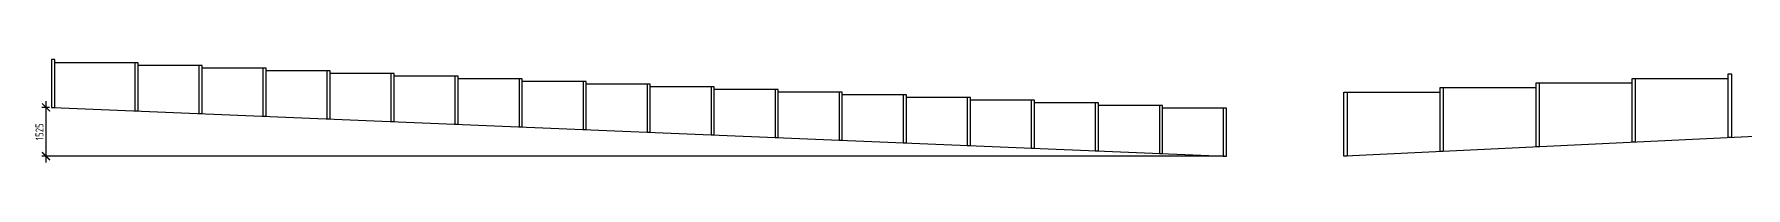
# Model space of a CAD drawing. Header units: millimetres. Extents: x 743280 to 1140305, y -337608 to -106611.
# Drawn here: x 850517 to 903985, y -110026 to -106801 of the extents above; entities that cross this region are included whole.
import ezdxf

# ---------------------------------------------------------------- set-up
doc = ezdxf.new("R2010")
doc.units = ezdxf.units.MM
doc.header["$PDMODE"] = 35
doc.layers.get('Defpoints').update_dxf_attribs({"color": 9})
for name, color, linetype, lineweight in [('ОСНОВНЫЕ', 7, 'Continuous', 30), ('РАЗМЕРЫ', 42, 'Continuous', 13), ('Текст', 7, 'Continuous', 25)]:
    doc.layers.add(name, color=color, linetype=linetype, lineweight=lineweight)
doc.styles.add('GOST 2.304', font='CS_Gost2304.shx')
doc.dimstyles.new('СПДС', dxfattribs={"dimtxt": 2.5, "dimasz": 2.5, "dimexe": 1.25, "dimexo": 0.625, "dimtad": 1, "dimdec": 0, "dimtxsty": 'GOST 2.304', "dimblk": 'ARCHTICK', "dimblk1": 'ARCHTICK', "dimblk2": 'ARCHTICK', "dimcen": 2.5, "dimdle": 2, "dimadec": 0, "dimazin": 2, "dimtfac": 0.75, "dimtdec": 4, "dimtmove": 1, "dimatfit": 3, "dimfxl": 1, "dimtolj": 1, "dimarcsym": 1})

# ---------------------------------------------------------------- blocks, each defined once
blk = doc.blocks.new('_ArchTick')
at = {"color": 0, "linetype": 'ByBlock', "const_width": 0.15}
blk.add_lwpolyline([(-0.5, -0.5), (0.5, 0.5)], dxfattribs=at)
blk = doc.blocks.new('*D23')
at = {"layer": 'Defpoints', "color": 0, "ltscale": 100, "transparency": 16777216}
for p in [(851062, -108301), (850883, -109826), (887762, -109826)]:
    blk.add_point(p, dxfattribs=at)
at = {"layer": 'РАЗМЕРЫ', "color": 0, "lineweight": -2, "ltscale": 100, "transparency": 16777216}
for p, q in [((850999, -108301), (850758, -108301)), ((850883, -108101), (850883, -110026)), ((887699, -109826), (850758, -109826))]:
    blk.add_line(p, q, dxfattribs=at)
at = {"layer": 'РАЗМЕРЫ', "color": 0, "lineweight": -2, "ltscale": 100, "transparency": 16777216, "xscale": 250, "yscale": 250, "zscale": 250}
for p, rotation in [((850883, -108301), 90), ((850883, -109826), 270)]:
    blk.add_blockref('_ArchTick', p, dxfattribs=dict(at, rotation=rotation))
at = {"layer": 'РАЗМЕРЫ', "color": 0, "ltscale": 100, "transparency": 16777216, "insert": (850681, -109063), "char_height": 250, "attachment_point": 5, "rotation": 90, "style": 'GOST 2.304'}
blk.add_mtext('\\A1;1525', dxfattribs=at)

msp = doc.modelspace()

# ---------------------------------------------------------------- linework, layer by layer
at = {"layer": 'ОСНОВНЫЕ', "ltscale": 100}
for p, q in [((853661.6, -106909.1), (851161.6, -106909.1)), ((855661.6, -106992.4), (853761.6, -106992.4)), ((857661.6, -107075.8), (855761.6, -107075.8)), ((859661.6, -107159.1), (857761.6, -107159.1)), ((861661.6, -107242.4), (859761.6, -107242.4)), ((863661.6, -107325.8), (861761.6, -107325.8)), ((865661.6, -107409.1), (863761.6, -107409.1)), ((867661.6, -107492.4), (865761.6, -107492.4)), ((869661.6, -107575.8), (867761.6, -107575.8)), ((871661.6, -107659.1), (869761.6, -107659.1)), ((873661.6, -107742.4), (871761.6, -107742.4)), ((875661.6, -107825.8), (873761.6, -107825.8)), ((877661.6, -107909.1), (875761.6, -107909.1)), ((879661.6, -107990.4), (877761.6, -107990.4)), ((851111.6, -108300.8), (887711.6, -109825.8)), ((881661.6, -108075.8), (879761.6, -108075.8)), ((883661.6, -108159.1), (881761.6, -108159.1)), ((885665.1, -108242.6), (883761.6, -108242.6)), ((887661.6, -108325.8), (885765.1, -108325.8))]:
    msp.add_line(p, q, dxfattribs=at)
at = {"layer": 'ОСНОВНЫЕ'}
for p, q in [((900533.6, -107390.8), (903435.9, -107390.8)), ((891533.6, -107825.8), (894433.6, -107825.8)), ((894533.6, -107680.8), (897433.6, -107680.8)), ((897533.6, -107535.8), (900433.6, -107535.8)), ((915483.6, -108665.8), (891483.6, -109825.8))]:
    msp.add_line(p, q, dxfattribs=at)
for points in [[(900433.6, -107390.8), (900533.6, -107390.8), (900533.6, -109390.8), (900433.6, -109390.8)], [(903435.9, -107245.7), (903535.9, -107245.7), (903535.9, -109245.7), (903435.9, -109245.7)], [(891433.6, -107825.8), (891533.6, -107825.8), (891533.6, -109825.8), (891433.6, -109825.8)], [(894433.6, -107680.8), (894533.6, -107680.8), (894533.6, -109680.8), (894433.6, -109680.8)], [(897433.6, -107535.8), (897533.6, -107535.8), (897533.6, -109535.8), (897433.6, -109535.8)]]:
    msp.add_lwpolyline(points, close=True, dxfattribs=at)
at = {"layer": 'Текст', "ltscale": 100}
for points in [[(851161.6, -106800.8), (851061.6, -106800.8), (851061.6, -108300.8), (851161.6, -108300.8)], [(853761.6, -106909.1), (853661.6, -106909.1), (853661.6, -108409.1), (853761.6, -108409.1)], [(855761.6, -106992.4), (855661.6, -106992.4), (855661.6, -108492.4), (855761.6, -108492.4)], [(857761.6, -107075.8), (857661.6, -107075.8), (857661.6, -108575.8), (857761.6, -108575.8)], [(859761.6, -107159.1), (859661.6, -107159.1), (859661.6, -108659.1), (859761.6, -108659.1)], [(861761.6, -107242.4), (861661.6, -107242.4), (861661.6, -108742.4), (861761.6, -108742.4)], [(863761.6, -107325.8), (863661.6, -107325.8), (863661.6, -108825.8), (863761.6, -108825.8)], [(865761.6, -107409.1), (865661.6, -107409.1), (865661.6, -108909.1), (865761.6, -108909.1)], [(867761.6, -107492.4), (867661.6, -107492.4), (867661.6, -108992.4), (867761.6, -108992.4)], [(869761.6, -107575.8), (869661.6, -107575.8), (869661.6, -109075.8), (869761.6, -109075.8)], [(871761.6, -107659.1), (871661.6, -107659.1), (871661.6, -109159.1), (871761.6, -109159.1)], [(873761.6, -107742.4), (873661.6, -107742.4), (873661.6, -109242.4), (873761.6, -109242.4)], [(875761.6, -107825.8), (875661.6, -107825.8), (875661.6, -109325.8), (875761.6, -109325.8)], [(877761.6, -107909.1), (877661.6, -107909.1), (877661.6, -109409.1), (877761.6, -109409.1)], [(879761.6, -107990.4), (879661.6, -107990.4), (879661.6, -109490.4), (879761.6, -109490.4)], [(881761.6, -108075.8), (881661.6, -108075.8), (881661.6, -109575.8), (881761.6, -109575.8)], [(883761.6, -108159.1), (883661.6, -108159.1), (883661.6, -109659.1), (883761.6, -109659.1)], [(885765.1, -108242.6), (885665.1, -108242.6), (885665.1, -109742.6), (885765.1, -109742.6)], [(887761.6, -108325.8), (887661.6, -108325.8), (887661.6, -109825.8), (887761.6, -109825.8)]]:
    msp.add_lwpolyline(points, close=True, dxfattribs=at)

# ---------------------------------------------------------------- dimensions: what is measured, and where the dimension line sits
at = {"layer": 'РАЗМЕРЫ', "ltscale": 100}
dim = msp.add_linear_dim(base=(850883.3, -109825.8), p1=(851061.6, -108300.8), p2=(887761.6, -109825.8), angle=90, dimstyle='СПДС', override={"dimscale": 100}, dxfattribs=at)
dim.commit()
dim.dimension.update_dxf_attribs({"geometry": '*D23', "text_midpoint": (850681, -109063.3)})

doc.saveas('drawing.dxf')
